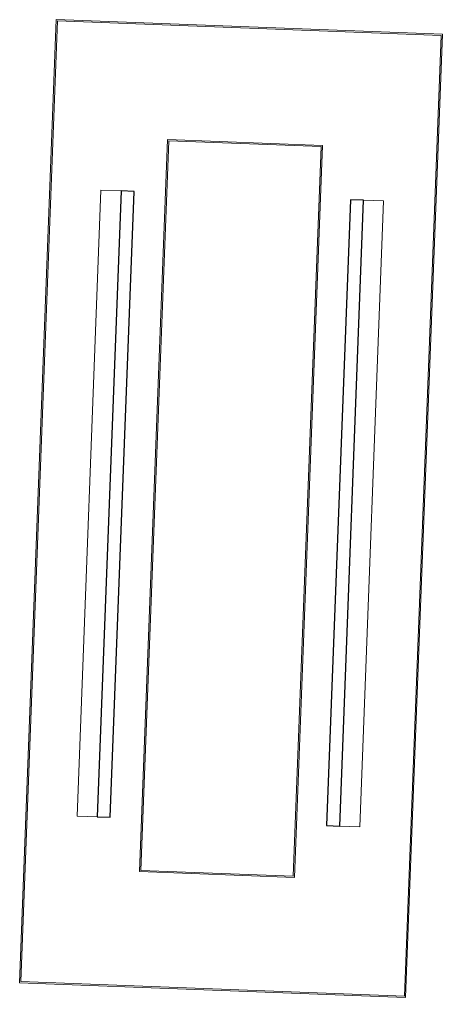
# Model space of a CAD drawing. Header units: millimetres. Extents: x 63654 to 78268, y 6383 to 46224.
# Drawn here: x 75229 to 76855, y 24050 to 27815 of the extents above; entities that cross this region are included whole.
import ezdxf

# ---------------------------------------------------------------- set-up
doc = ezdxf.new("R2010")
doc.units = ezdxf.units.MM
doc.header["$MEASUREMENT"] = 0
doc.layers.add('Q-CASE', color=33, linetype='Continuous', lineweight=13)

# ---------------------------------------------------------------- blocks, each defined once
blk = doc.blocks.new('BVN_Joinery_Column Shelving_JO-N-05_option 5 - JO-N-05-9640488-GA PLAN - LEVEL 11')
at = {"layer": 'Q-CASE', "color": 0}
for p, q in [((-695.8, -2155.7), (-695.8, 1555.7)), ((790.2, 1555.7), (-695.8, 1555.7)), ((-690.8, 1550.7), (-690.8, -2150.7)), ((785.2, 1550.7), (-690.8, 1550.7)), ((785.2, -2150.7), (785.2, 1550.7)), ((790.2, 1555.7), (790.2, -2155.7)), ((-250.8, -1710.7), (-250.8, 1110.7)), ((345.2, 1110.7), (-250.8, 1110.7)), ((-245.8, 1105.7), (-245.8, -1705.7)), ((-245.8, 1105.7), (340.2, 1105.7)), ((340.2, -1705.7), (340.2, 1105.7)), ((345.2, 1110.7), (345.2, -1710.7)), ((-499.3, 905.7), (-499.3, -1505.7)), ((-499.3, 905.7), (-422.1, 905.7)), ((511.5, 905.7), (588.7, 905.7)), ((588.7, -1505.7), (588.7, 905.7)), ((-422.1, -1505.7), (-499.3, -1505.7)), ((588.7, -1505.7), (511.5, -1505.7)), ((345.2, -1710.7), (-250.8, -1710.7)), ((-245.8, -1705.7), (340.2, -1705.7)), ((790.2, -2155.7), (-695.8, -2155.7)), ((-690.8, -2150.7), (785.2, -2150.7))]:
    blk.add_line(p, q, dxfattribs=at)
at = {"layer": 'Q-CASE', "color": 0, "lineweight": 30}
for p, q in [((-371.7, 905.7), (-422.1, 905.7)), ((-422.1, 905.7), (-422.1, -1505.7)), ((-371.7, -1505.7), (-371.7, 905.7)), ((511.5, 905.7), (461.1, 905.7)), ((461.1, 905.7), (461.1, -1505.7)), ((511.5, -1505.7), (511.5, 905.7)), ((-422.1, -1505.7), (-371.7, -1505.7)), ((461.1, -1505.7), (511.5, -1505.7))]:
    blk.add_line(p, q, dxfattribs=at)

msp = doc.modelspace()

# ---------------------------------------------------------------- block references
at = {"layer": 'Q-CASE', "color": 40, "rotation": 357.816525054261}
msp.add_blockref('BVN_Joinery_Column Shelving_JO-N-05_option 5 - JO-N-05-9640488-GA PLAN - LEVEL 11', (76006.4, 26234), dxfattribs=at)

doc.saveas('drawing.dxf')
